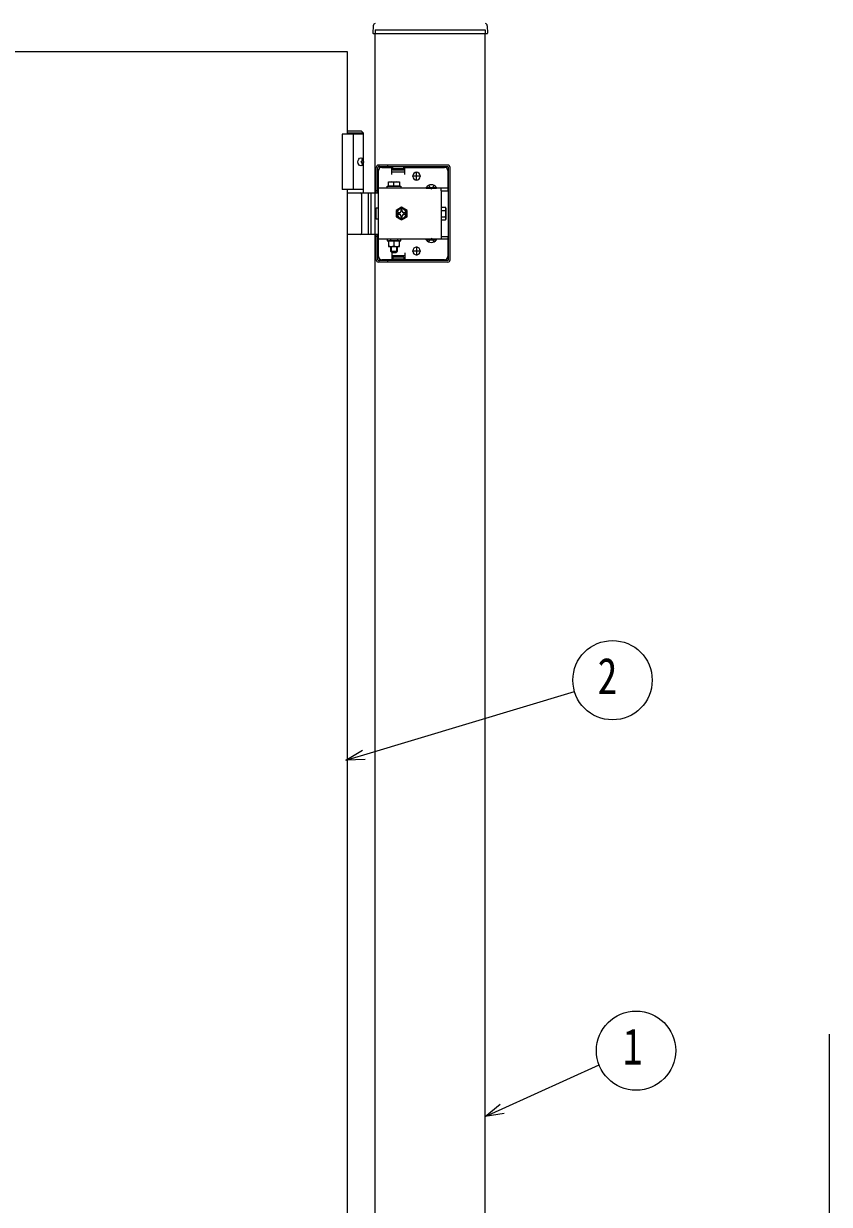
# Model space of a CAD drawing. Units: millimetres, scale not verified. Extents: x -4205 to 4205, y -2970 to 2970.
# Drawn here: x 207 to 939, y 600 to 1672 of the extents above; entities that cross this region are included whole.
import ezdxf
from ezdxf.enums import TextEntityAlignment as Align

# ---------------------------------------------------------------- set-up
doc = ezdxf.new("R2010")
doc.units = ezdxf.units.MM
doc.header["$LTSCALE"] = 12
doc.layers.add('0-4_YKK_A1', color=4, linetype='Continuous')
doc.layers.add('0-5_YKK_D', color=6, linetype='Continuous')
doc.styles.add('ＭＳ ゴシック', font='')
doc.styles.get('ＭＳ ゴシック').set_extended_font_data('MS Gothic')

msp = doc.modelspace()

# ---------------------------------------------------------------- linework, layer by layer
at = {"layer": '0-4_YKK_A1'}
for p, q in [((524.27, 1670.19), (523.92, 1663.53)), ((524.42, 1663), (627.62, 1663)), ((526.02, 1666.5), (526.02, 1663)), ((526.02, -33.5), (526.02, 1663)), ((626.02, -33.5), (626.02, 1663)), ((627.77, 1670.19), (628.12, 1663.53)), ((501.02, 1571.5), (501.02, 1646.5)), ((513.52, 1574.5), (501.02, 1574.5)), ((515.52, 1572.5), (501.02, 1572.5)), ((506.02, 1571.5), (506.02, 1521.5)), ((513.52, 1574.5), (515.52, 1572.5)), ((515.52, 1518.5), (515.52, 1572.5)), ((513.21, 1546.92), (513.8, 1546.92)), ((513.21, 1546.08), (513.8, 1546.08)), ((514.22, 1548.6), (514.82, 1548.6)), ((514.22, 1544.4), (514.82, 1544.4)), ((527.02, 1518.5), (527.02, 1541.5)), ((528.52, 1518.5), (528.52, 1541.5)), ((592.02, 1543.5), (529.02, 1543.5)), ((592.02, 1542), (529.02, 1542)), ((529.02, 1460.5), (529.02, 1538.5)), ((529.52, 1542), (529.52, 1543.5)), ((532.02, 1541.5), (541.02, 1541.5)), ((537.52, 1542), (537.52, 1543.5)), ((541.02, 1535), (541.02, 1541.5)), ((541.02, 1540.5), (553.02, 1540.5)), ((541.02, 1537.5), (553.02, 1537.5)), ((542.02, 1539), (542.02, 1542)), ((552.02, 1539), (542.02, 1539)), ((552.02, 1539), (552.02, 1542)), ((553.02, 1535), (553.02, 1541.5)), ((553.02, 1541.5), (589.02, 1541.5)), ((560.27, 1533.25), (560.27, 1533.75)), ((563.52, 1529.5), (563.52, 1537.5)), ((566.77, 1533.25), (566.77, 1533.75)), ((592.02, 1538.5), (592.02, 1520.2)), ((592.52, 1457.5), (592.52, 1541.5)), ((594.02, 1457.5), (594.02, 1541.5)), ((536.77, 1524.3), (549.27, 1524.3)), ((536.77, 1522.7), (536.77, 1524.3)), ((538.02, 1528.3), (548.02, 1528.3)), ((538.02, 1524.3), (538.02, 1528.3)), ((548.02, 1524.3), (538.02, 1524.3)), ((543.02, 1524.3), (543.02, 1527.87)), ((548.02, 1528.3), (548.02, 1524.3)), ((549.27, 1524.3), (549.27, 1522.7)), ((567.52, 1533.5), (559.52, 1533.5)), ((572.27, 1523.21), (581.77, 1523.21)), ((572.27, 1523.21), (572.27, 1522.7)), ((574.67, 1525.2), (575.87, 1522.73)), ((579.37, 1525.2), (578.16, 1522.73)), ((581.77, 1523.21), (581.77, 1522.7)), ((515.52, 1521.5), (496.02, 1521.5)), ((501.02, 171.5), (501.02, 1521.5)), ((501.02, 1518.5), (526.02, 1518.5)), ((513.83, 1482), (513.83, 1517)), ((519.52, 1518.5), (519.52, 1480.5)), ((522.02, 1518.5), (522.02, 1480.5)), ((526.02, 1518.5), (529.02, 1518.5)), ((528.52, 1520.2), (527.02, 1520.2)), ((592.02, 1522.7), (529.02, 1522.7)), ((549.27, 1522.7), (536.77, 1522.7)), ((572.27, 1522.7), (581.77, 1522.7)), ((575.87, 1522.73), (577.02, 1522.12)), ((578.16, 1522.73), (577.02, 1522.12)), ((586.02, 1520.2), (586.02, 1522.7)), ((586.02, 1520.2), (592.02, 1520.2)), ((586.02, 1520.2), (586.02, 1478.8)), ((550.02, 1505.27), (545.02, 1502.39)), ((545.02, 1502.39), (545.02, 1496.61)), ((549.42, 1502.65), (549.42, 1501.41)), ((550.62, 1502.65), (549.42, 1502.65)), ((555.02, 1502.39), (550.02, 1505.27)), ((550.62, 1501.41), (550.62, 1502.65)), ((555.02, 1496.61), (555.02, 1502.39)), ((586.32, 1503.4), (586.02, 1503.4)), ((586.32, 1505.27), (589.87, 1505.27)), ((586.32, 1493.73), (586.32, 1505.27)), ((586.32, 1495.6), (586.32, 1503.4)), ((586.32, 1502.39), (589.87, 1502.39)), ((590.32, 1504.5), (589.87, 1505.27)), ((590.32, 1504.5), (590.32, 1494.5)), ((545.02, 1496.61), (550.02, 1493.73)), ((546.87, 1498.9), (548.11, 1498.9)), ((549.42, 1497.59), (549.42, 1496.35)), ((550.02, 1493.73), (555.02, 1496.61)), ((553.17, 1500.1), (551.93, 1500.1)), ((551.93, 1498.9), (553.17, 1498.9)), ((553.17, 1498.9), (553.17, 1500.1)), ((586.32, 1495.6), (586.02, 1495.6)), ((586.32, 1496.61), (589.87, 1496.61)), ((586.32, 1493.73), (589.87, 1493.73)), ((590.32, 1494.5), (589.87, 1493.73)), ((526.02, 1480.5), (501.02, 1480.5)), ((529.02, 1480.5), (526.02, 1480.5)), ((527.02, 1457.5), (527.02, 1480.5)), ((528.52, 1457.5), (528.52, 1480.5)), ((528.52, 1478.8), (527.02, 1478.8)), ((592.02, 1476.3), (529.02, 1476.3)), ((549.27, 1476.3), (536.77, 1476.3)), ((536.77, 1476.3), (536.77, 1474.7)), ((536.77, 1474.7), (549.27, 1474.7)), ((538.02, 1474.7), (538.02, 1469.7)), ((548.02, 1474.7), (538.02, 1474.7)), ((538.02, 1469.7), (548.02, 1469.7)), ((539.82, 1476.3), (539.82, 1474.7)), ((540.02, 1469.7), (540.02, 1465.3)), ((540.56, 1469.7), (540.56, 1464.76)), ((543.02, 1474.7), (543.02, 1470.13)), ((545.48, 1469.7), (545.48, 1464.76)), ((546.02, 1469.7), (546.02, 1465.3)), ((546.22, 1476.3), (546.22, 1474.7)), ((548.02, 1469.7), (548.02, 1474.7)), ((549.27, 1474.7), (549.27, 1476.3)), ((563.52, 1469.5), (563.52, 1461.5)), ((572.27, 1476.3), (581.77, 1476.3)), ((572.27, 1475.79), (572.27, 1476.3)), ((572.27, 1475.79), (581.77, 1475.79)), ((574.67, 1473.8), (575.87, 1476.27)), ((575.87, 1476.27), (577.02, 1476.88)), ((578.16, 1476.27), (577.02, 1476.88)), ((579.37, 1473.8), (578.16, 1476.27)), ((581.77, 1475.79), (581.77, 1476.3)), ((586.02, 1478.8), (586.02, 1476.3)), ((586.02, 1478.8), (592.02, 1478.8)), ((592.02, 1478.8), (592.02, 1460.5)), ((540.02, 1465.3), (546.02, 1465.3)), ((540.02, 1465.3), (541.02, 1464.3)), ((541.02, 1464.3), (545.02, 1464.3)), ((541.02, 1464), (541.02, 1457.5)), ((541.02, 1461.5), (553.02, 1461.5)), ((542.02, 1460), (542.02, 1457)), ((552.02, 1460), (542.02, 1460)), ((546.02, 1465.3), (545.02, 1464.3)), ((552.02, 1460), (552.02, 1457)), ((553.02, 1464), (553.02, 1457.5)), ((567.52, 1465.5), (559.52, 1465.5)), ((560.27, 1465.75), (560.27, 1465.25)), ((566.77, 1465.75), (566.77, 1465.25)), ((592.02, 1457), (529.02, 1457)), ((592.02, 1455.5), (529.02, 1455.5)), ((529.52, 1455.5), (529.52, 1457)), ((541.02, 1457.5), (532.02, 1457.5)), ((537.52, 1455.5), (537.52, 1457)), ((541.02, 1458.5), (553.02, 1458.5)), ((589.02, 1457.5), (553.02, 1457.5))]:
    msp.add_line(p, q, dxfattribs=at)
for points in [[(526.02, 1666.5), (626.02, 1666.5), (626.02, 1663)], [(501.02, 1646.5), (-298.98, 1646.5), (-298.98, 46.5), (501.02, 46.5), (501.02, 121.5)], [(515.52, 1571.5), (496.02, 1571.5), (496.02, 1521.5)], [(513.8, 1546.92), (513.91, 1546.94), (514.02, 1546.98), (514.12, 1547.06), (514.21, 1547.17), (514.28, 1547.29), (514.32, 1547.44), (514.34, 1547.6), (514.34, 1547.76)], [(514.34, 1545.24), (514.34, 1545.4), (514.32, 1545.56), (514.28, 1545.71), (514.21, 1545.83), (514.12, 1545.94), (514.02, 1546.02), (513.91, 1546.06), (513.8, 1546.08)], [(514.93, 1547.76), (514.96, 1547.6), (515, 1547.44), (515.07, 1547.29), (515.15, 1547.17), (515.25, 1547.06), (515.31, 1547.01)], [(515.31, 1545.99), (515.25, 1545.94), (515.15, 1545.83), (515.07, 1545.71), (515, 1545.56), (514.96, 1545.4), (514.93, 1545.24)], [(529.02, 1494.4), (527.02, 1494.4), (527.02, 1504.6), (529.02, 1504.6)], [(548.11, 1500.1), (546.87, 1500.1), (546.87, 1498.9)], [(549.42, 1496.35), (550.62, 1496.35), (550.62, 1497.59)]]:
    msp.add_lwpolyline(points, dxfattribs=at)
for centre, radius, start, end in [((524.42, 1663.5), 0.5, 177, 270), ((526.27, 1670.08), 2, 99.0011, 177), ((625.77, 1670.08), 2, 3, 80.9989), ((627.62, 1663.5), 0.5, 270, 3), ((529.02, 1541.5), 2, 90, 180), ((529.02, 1541.5), 0.5, 90, 180), ((532.02, 1538.5), 3, 90, 180), ((563.52, 1533.75), 3.25, 0, 180), ((589.02, 1538.5), 3, 0, 90), ((592.02, 1541.5), 2, 0, 90), ((592.02, 1541.5), 0.5, 0, 90), ((540.52, 1520.87), 7.43, 70.34714, 109.65286), ((545.52, 1520.87), 7.43, 70.34714, 109.65286), ((563.52, 1533.25), 3.25, 180, 0), ((577.02, 1519.93), 5.77, 34.65097, 145.34903), ((512.33, 1517), 1.5, 0, 90), ((550.02, 1499.5), 5, 76.88299, 190.15922), ((550.02, 1499.5), 5, 190.15922, 76.88299), ((550.02, 1499.5), 4.3, 83.27178, 183.77043), ((550.02, 1499.5), 4.3, 183.77043, 83.27178), ((587.76, 1503.83), 2.56, 325.61575, 34.38425), ((580.77, 1499.5), 9.55, 342.41205, 17.58795), ((548.11, 1501.41), 1.31, 270, 0), ((548.11, 1497.59), 1.31, 0, 90), ((551.93, 1501.41), 1.31, 180, 270), ((551.93, 1497.59), 1.31, 90, 180), ((587.76, 1495.17), 2.56, 325.61575, 34.38425), ((512.33, 1482), 1.5, 270, 0), ((540.52, 1477.13), 7.43, 250.34714, 289.65286), ((545.52, 1477.13), 7.43, 250.34714, 289.65286), ((577.02, 1479.07), 5.77, 214.65097, 325.34903), ((532.02, 1460.5), 3, 180, 270), ((563.52, 1465.75), 3.25, 0, 180), ((563.52, 1465.25), 3.25, 180, 0), ((589.02, 1460.5), 3, 270, 0), ((529.02, 1457.5), 2, 180, 270), ((529.02, 1457.5), 0.5, 180, 270), ((592.02, 1457.5), 0.5, 270, 0), ((592.02, 1457.5), 2, 270, 0)]:
    msp.add_arc(centre, radius, start, end, dxfattribs=at)
msp.add_ellipse((512.86, 1546.5), major_axis=(0, -3.5), ratio=0.707107, dxfattribs=at)
for centre, start_param, end_param in [((506.85, 1546.5), 4.6657054, 4.7590726), ((508.04, 1546.5), 4.8528504, 4.9478932), ((508.04, 1546.5), 4.4768847, 4.5719276), ((508.63, 1546.5), 4.8528504, 4.9478932), ((508.63, 1546.5), 4.4768847, 4.5719276)]:
    msp.add_ellipse(centre, major_axis=(0, 9), ratio=0.707107, start_param=start_param, end_param=end_param, dxfattribs=at)
at = {"layer": '0-5_YKK_D'}
for points in [[(499.41, 1003), (515.69, 1007.89), (707.08, 1065.35)], [(517, 1003.53), (499.41, 1003), (514.38, 1012.26)], [(938.52, -33.5), (938.52, 116.5), (938.52, 754.3)], [(625.8, 679.4), (641.28, 686.4), (729.38, 726.26)], [(643.16, 682.25), (625.8, 679.4), (639.41, 690.55)]]:
    msp.add_lwpolyline(points, dxfattribs=at)
for centre in [(741.56, 1075.71), (762.96, 739.24)]:
    msp.add_circle(centre, 36, dxfattribs=at)

# ---------------------------------------------------------------- texts
at = {"layer": '0-5_YKK_D', "style": 'ＭＳ ゴシック', "width": 0.8}
for s, p in [('2', (728, 1053.21)), ('1', (750.96, 716.74))]:
    msp.add_text(s, height=32.99, dxfattribs=at).set_placement(p, align=Align.BOTTOM_LEFT)

doc.saveas('drawing.dxf')
